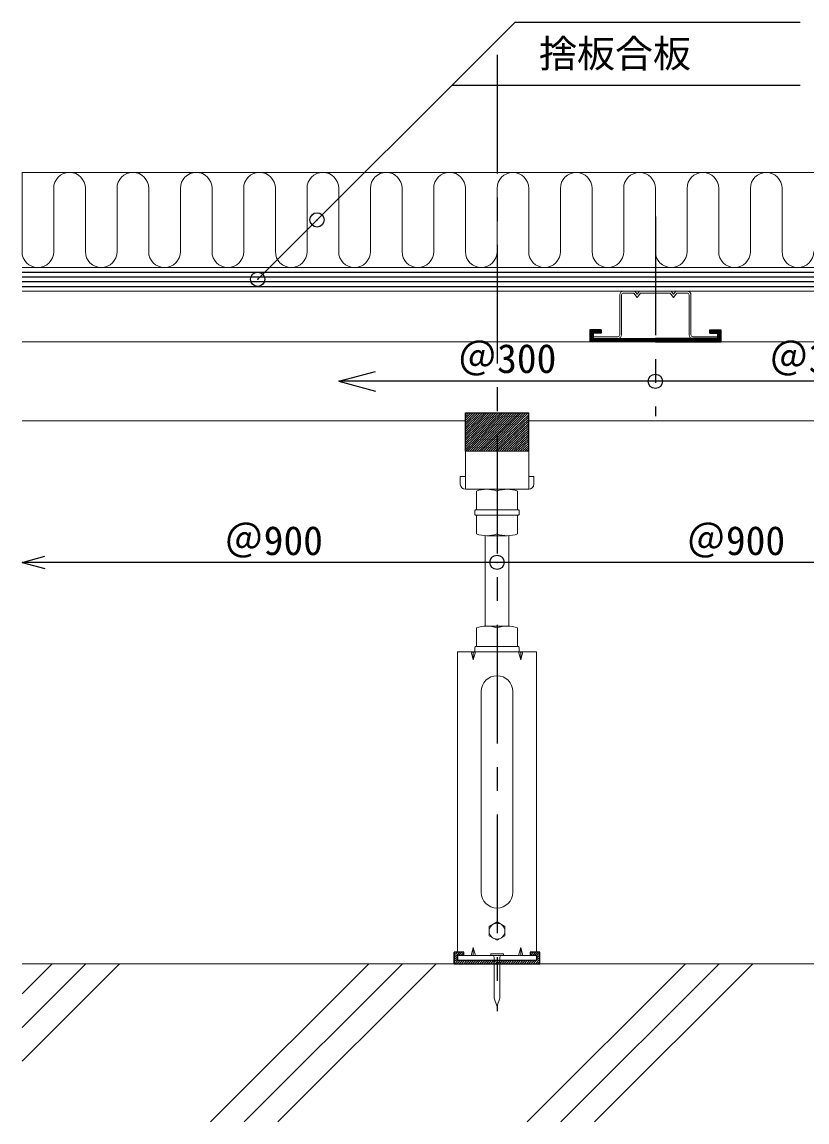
# Model space of a CAD drawing. Units: millimetres on the paper, enlarged 100 times, with parts at other scales. Extents: x -20630 to 20620, y -14480 to 14258.
# Drawn here: x 15066 to 18371, y -9132 to -4498 of the extents above; entities that cross this region are included whole.
import ezdxf
from ezdxf.enums import TextEntityAlignment as Align

# ---------------------------------------------------------------- set-up
doc = ezdxf.new("R2010")
doc.units = ezdxf.units.MM
doc.header["$LTSCALE"] = 100
doc.header["$PDMODE"] = 32
doc.header["$PDSIZE"] = 60
doc.linetypes.add('CHAIN1', pattern=[8, 5, -1, 1, -1])
for name, color, linetype in [('3-0_中心線', 4, 'CHAIN1'), ('3-2_太線１', 3, 'Continuous'), ('3-5_寸法', 7, 'Continuous'), ('3-6_文字', 7, 'Continuous')]:
    doc.layers.add(name, color=color, linetype=linetype)
doc.layers.add('3-1_中線', color=7, linetype='Continuous', lineweight=18)
doc.styles.add('ＭＳ ゴシック', font='')
doc.styles.get('ＭＳ ゴシック').set_extended_font_data('MS Gothic')

msp = doc.modelspace()

# ---------------------------------------------------------------- linework, layer by layer
at = {"layer": '3-0_中心線'}
for p, q in [((17066.3, -4637.2), (17066.3, -8665)), ((17733, -5318.1), (17733, -6158.8))]:
    msp.add_line(p, q, dxfattribs=at)
at = {"layer": '3-1_中線'}
for p, q in [((15066.3, -5245.1), (15066.3, -5132.1)), ((15066.3, -5132.1), (15066.3, -5465.4)), ((15066.3, -5132.1), (19066.3, -5132.1)), ((15199.7, -5465.4), (15199.7, -5198.8)), ((15333, -5465.4), (15333, -5198.8)), ((15466.3, -5465.4), (15466.3, -5198.8)), ((15599.7, -5465.4), (15599.7, -5198.8)), ((15733, -5465.4), (15733, -5198.8)), ((15866.3, -5465.4), (15866.3, -5198.8)), ((15999.7, -5465.4), (15999.7, -5198.8)), ((16133, -5465.4), (16133, -5198.8)), ((16266.3, -5465.4), (16266.3, -5198.8)), ((16399.7, -5465.4), (16399.7, -5198.8)), ((16666.3, -5465.4), (16666.3, -5198.8)), ((16799.7, -5465.4), (16799.7, -5198.8)), ((16933, -5465.4), (16933, -5198.8)), ((17066.3, -5465.9), (17066.3, -5199.2)), ((17199.7, -5465.9), (17199.7, -5199.2)), ((17333, -5465.9), (17333, -5199.2)), ((17466.3, -5465.9), (17466.3, -5199.2)), ((17599.7, -5465.9), (17599.7, -5199.2)), ((17733, -5465.9), (17733, -5199.2)), ((17866.3, -5465.9), (17866.3, -5199.2)), ((17999.7, -5465.9), (17999.7, -5199.2)), ((18133, -5465.9), (18133, -5199.2)), ((18266.3, -5465.9), (18266.3, -5199.2)), ((15066.3, -5532.1), (19066.3, -5532.1)), ((15066.3, -5632.1), (19066.3, -5632.1)), ((17583, -5648.1), (17583, -5816.1)), ((17591, -5648.1), (17591, -5816.1)), ((17599, -5632.1), (17646.3, -5632.1)), ((17642.3, -5640.1), (17599, -5640.1)), ((17867, -5632.1), (17819.7, -5632.1)), ((17823.7, -5640.1), (17867, -5640.1)), ((17875, -5648.1), (17875, -5816.1)), ((17883, -5648.1), (17883, -5816.1)), ((17471, -5824.1), (17471, -5832.1)), ((17575, -5824.1), (17471, -5824.1)), ((17471, -5832.1), (17575, -5832.1)), ((17995, -5832.1), (17891, -5832.1)), ((15066.3, -5845.4), (19066.3, -5845.4)), ((15066.3, -6178.8), (16933, -6178.8)), ((17199.7, -6178.8), (19066.3, -6178.8)), ((17199.7, -6306.8), (16933, -6306.8)), ((17199.7, -6466.8), (17199.7, -6306.8)), ((16911.7, -6413.4), (16911.7, -6445.4)), ((16911.7, -6413.4), (16933, -6413.4)), ((17221, -6413.4), (17199.7, -6413.4)), ((17221, -6413.4), (17221, -6445.4)), ((16991.3, -6466.8), (17141.4, -6466.8)), ((17023, -6466.8), (17109.7, -6466.8)), ((17066.3, -6474.5), (17066.3, -6553.4)), ((16973, -6572.5), (16973, -6556.8)), ((16976.3, -6553.4), (17156.3, -6553.4)), ((16976.3, -6575.8), (17156.3, -6575.8)), ((17066.3, -6654.8), (17066.3, -6575.8)), ((17159.7, -6556.8), (17159.7, -6572.5)), ((17016.3, -6662.3), (17016.3, -7043)), ((17109.7, -6662.5), (17023, -6662.5)), ((17116.3, -6662.5), (17116.3, -7043)), ((17023, -7043), (17109.7, -7043)), ((17066.3, -7050.8), (17066.3, -7129.7)), ((16973, -7148.8), (16973, -7133)), ((17156.3, -7129.7), (16976.3, -7129.7)), ((17159.7, -7133), (17159.7, -7148.8)), ((16899.7, -7152.1), (17233, -7152.1)), ((16899.7, -7152.1), (16899.7, -8416.1)), ((16966.3, -7185.5), (16975.3, -7152.1)), ((16966.3, -7153.7), (16975.3, -7152.1)), ((16973, -7152.1), (17159.7, -7152.1)), ((17156.3, -7152.1), (16976.3, -7152.1)), ((17166.3, -7185.5), (17175.3, -7152.1)), ((17166.3, -7153.7), (17175.3, -7152.1)), ((17233, -7152.1), (17233, -8416.1)), ((16999.7, -7318.8), (16999.7, -8164.1)), ((17133, -7318.8), (17133, -8164.1)), ((17066.3, -8289.6), (17033, -8308.9)), ((17099.7, -8308.9), (17066.3, -8289.6)), ((17033, -8308.9), (17033, -8347.4)), ((17099.7, -8347.4), (17099.7, -8308.9)), ((17033, -8347.4), (17066.3, -8366.6)), ((17066.3, -8366.6), (17099.7, -8347.4)), ((16899.7, -8430.8), (17233, -8430.8)), ((16966.3, -8397.5), (16957.4, -8430.8)), ((16966.3, -8429.2), (16957.4, -8430.8)), ((17039.7, -8424.1), (17039.7, -8430.8)), ((17166.3, -8397.5), (17157.4, -8430.8)), ((17166.3, -8429.2), (17157.4, -8430.8)), ((15066.3, -8465.4), (19066.3, -8465.4)), ((15193.6, -8465.4), (15066.3, -8592.7)), ((15335, -8465.4), (15066.3, -8734.1)), ((15476.4, -8465.4), (15066.3, -8875.5)), ((16526.9, -8465.4), (15860.3, -9132.1)), ((16668.3, -8465.4), (16001.7, -9132.1)), ((16809.8, -8465.4), (16143.1, -9132.1)), ((17054, -8437.5), (17054, -8610.8)), ((17078.7, -8437.5), (17078.7, -8610.8)), ((17860.3, -8465.4), (17193.6, -9132.1)), ((18001.7, -8465.4), (17335, -9132.1)), ((18143.1, -8465.4), (17476.4, -9132.1)), ((17065.7, -8642.4), (17054, -8610.8)), ((17067, -8642.4), (17078.7, -8610.8))]:
    msp.add_line(p, q, dxfattribs=at)
for points in [[(16533, -5465.4), (16533, -5313), (16533, -5198.8)], [(17642.3, -5640.1), (17656.3, -5658.8), (17670.3, -5640.1), (17733, -5640.1)], [(17646.3, -5632.1), (17656.3, -5645.4), (17666.3, -5632.1), (17733, -5632.1)], [(17819.7, -5632.1), (17809.7, -5645.4), (17799.7, -5632.1), (17733, -5632.1)], [(17823.7, -5640.1), (17809.7, -5658.8), (17795.7, -5640.1), (17733, -5640.1)], [(17891, -5824.1), (17995, -5824.1), (17995, -5832.1)], [(16933, -6306.8), (16933, -6466.8), (17199.7, -6466.8)], [(16979.7, -6474.5), (16979.7, -6553.4), (17153, -6553.4), (17153, -6474.5)], [(17153, -6654.8), (17153, -6575.8), (16979.7, -6575.8), (16979.7, -6654.8)], [(16979.7, -7050.8), (16979.7, -7129.7), (17153, -7129.7), (17153, -7050.8)], [(17039.7, -8424.1), (17093, -8424.1), (17093, -8430.8), (17066.3, -8430.8), (17039.7, -8430.8)]]:
    msp.add_lwpolyline(points, dxfattribs=at)
for points in [[(16966.3, -7185.5), (16957.4, -7152.1), (16966.3, -7153.7)], [(17166.3, -7153.7), (17166.3, -7185.5), (17157.4, -7152.1)], [(16966.3, -8429.2), (16966.3, -8397.5), (16975.3, -8430.8)], [(17166.3, -8397.5), (17175.3, -8430.8), (17166.3, -8429.2)]]:
    msp.add_lwpolyline(points, close=True, dxfattribs=at)
msp.add_circle((17066.3, -8328.1), 33.3, dxfattribs=at)
for centre, radius, start, end in [((15266.3, -5198.8), 66.7, 0, 180), ((15533, -5198.8), 66.7, 0, 180), ((15799.7, -5198.8), 66.7, 0, 180), ((16066.3, -5198.8), 66.7, 0, 180), ((16333, -5198.8), 66.7, 0, 180), ((16599.7, -5198.8), 66.7, 0, 180), ((16866.3, -5198.8), 66.7, 0, 180), ((17133, -5199.2), 66.7, 0, 180), ((17399.7, -5199.2), 66.7, 0, 180), ((17666.3, -5199.2), 66.7, 0, 180), ((17933, -5199.2), 66.7, 0, 180), ((18199.7, -5199.2), 66.7, 0, 180), ((15133, -5465.4), 66.7, 180, 0), ((15399.7, -5465.4), 66.7, 180, 0), ((15666.3, -5465.4), 66.7, 180, 0), ((15933, -5465.4), 66.7, 180, 0), ((16199.7, -5465.4), 66.7, 180, 0), ((16466.3, -5465.4), 66.7, 180, 0), ((16733, -5465.4), 66.7, 180, 0), ((16999.7, -5465.4), 66.7, 180, 0), ((17266.3, -5465.9), 66.7, 180, 0), ((17533, -5465.9), 66.7, 180, 0), ((17799.7, -5465.9), 66.7, 180, 0), ((18066.3, -5465.9), 66.7, 180, 0), ((18333, -5465.9), 66.7, 180, 0), ((17599, -5648.1), 16, 90, 180), ((17599, -5648.1), 8, 90, 180), ((17867, -5648.1), 16, 0, 90), ((17867, -5648.1), 8, 0, 90), ((17575, -5816.1), 8, 270, 0), ((17575, -5816.1), 16, 270, 0), ((17891, -5816.1), 16, 180, 270), ((17891, -5816.1), 8, 180, 270), ((16933, -6445.4), 21.3, 180, 270), ((17023, -6591.9), 125.2, 69.7438, 110.2562), ((17109.7, -6591.9), 125.2, 69.7438, 110.2562), ((17199.7, -6445.4), 21.3, 270, 0), ((16976.3, -6556.8), 3.33, 90, 180), ((16976.3, -6572.5), 3.33, 180, 270), ((17156.3, -6556.8), 3.33, 0, 90), ((17156.3, -6572.5), 3.33, 270, 0), ((17023, -6537.3), 125.2, 249.7438, 290.2562), ((17109.7, -6537.3), 125.2, 249.7438, 290.2562), ((17023, -7168.2), 125.2, 69.7438, 110.2562), ((17109.7, -7168.2), 125.2, 69.7438, 110.2562), ((16976.3, -7133), 3.33, 90, 180), ((17156.3, -7133), 3.33, 0, 90), ((16976.3, -7148.8), 3.33, 180, 270), ((17156.3, -7148.8), 3.33, 270, 0), ((17066.3, -7318.8), 66.7, 0, 180), ((17066.3, -8164.1), 66.7, 180, 0), ((17047.3, -8437.5), 6.67, 0, 90), ((17085.3, -8437.5), 6.67, 90, 180), ((17066.3, -8642.2), 0.67, 200.3045, 339.6955)]:
    msp.add_arc(centre, radius, start, end, dxfattribs=at)
at = {"layer": '3-2_太線１'}
for p, q in [((15066.3, -5552.1), (19066.3, -5552.1)), ((15066.3, -5572.1), (19066.3, -5572.1)), ((15066.3, -5592.1), (19066.3, -5592.1)), ((15066.3, -5612.1), (19066.3, -5612.1)), ((17504.3, -5795.4), (17457.7, -5795.4)), ((17457.7, -5795.4), (17457.7, -5845.4)), ((17457.7, -5799.3), (17461.6, -5795.4)), ((17457.7, -5804), (17466.3, -5795.4)), ((17457.7, -5808.8), (17471, -5795.4)), ((17457.7, -5813.5), (17475.7, -5795.4)), ((17457.7, -5818.2), (17480.4, -5795.4)), ((17457.7, -5822.9), (17471, -5809.6)), ((17457.7, -5827.6), (17471, -5814.3)), ((17457.7, -5832.3), (17471, -5819)), ((17457.7, -5837), (17471, -5823.7)), ((17457.7, -5841.7), (17471, -5828.4)), ((17458.7, -5845.4), (17472.1, -5832.1)), ((17463.4, -5845.4), (17476.8, -5832.1)), ((17468.1, -5845.4), (17481.5, -5832.1)), ((17471, -5832.1), (17733, -5832.1)), ((17471.8, -5808.8), (17485.1, -5795.4)), ((17472.9, -5845.4), (17486.2, -5832.1)), ((17476.5, -5808.8), (17489.9, -5795.4)), ((17477.6, -5845.4), (17490.9, -5832.1)), ((17481.2, -5808.8), (17494.6, -5795.4)), ((17482.3, -5845.4), (17495.6, -5832.1)), ((17486, -5808.8), (17499.3, -5795.4)), ((17487, -5845.4), (17500.3, -5832.1)), ((17490.7, -5808.8), (17504, -5795.4)), ((17491.7, -5845.4), (17505, -5832.1)), ((17495.4, -5808.8), (17504.3, -5799.8)), ((17496.4, -5845.4), (17509.8, -5832.1)), ((17500.1, -5808.8), (17504.3, -5804.5)), ((17501.1, -5845.4), (17514.5, -5832.1)), ((17505.9, -5845.4), (17519.2, -5832.1)), ((17510.6, -5845.4), (17523.9, -5832.1)), ((17515.3, -5845.4), (17528.6, -5832.1)), ((17520, -5845.4), (17533.3, -5832.1)), ((17524.7, -5845.4), (17538, -5832.1)), ((17529.4, -5845.4), (17542.8, -5832.1)), ((17534.1, -5845.4), (17547.5, -5832.1)), ((17538.9, -5845.4), (17552.2, -5832.1)), ((17543.6, -5845.4), (17556.9, -5832.1)), ((17548.3, -5845.4), (17561.6, -5832.1)), ((17553, -5845.4), (17566.3, -5832.1)), ((17557.7, -5845.4), (17571, -5832.1)), ((17562.4, -5845.4), (17575.8, -5832.1)), ((17567.1, -5845.4), (17580.5, -5832.1)), ((17571.9, -5845.4), (17585.2, -5832.1)), ((17576.6, -5845.4), (17589.9, -5832.1)), ((17581.3, -5845.4), (17594.6, -5832.1)), ((17586, -5845.4), (17599.3, -5832.1)), ((17590.7, -5845.4), (17604, -5832.1)), ((17595.4, -5845.4), (17608.8, -5832.1)), ((17600.1, -5845.4), (17613.5, -5832.1)), ((17604.9, -5845.4), (17618.2, -5832.1)), ((17609.6, -5845.4), (17622.9, -5832.1)), ((17614.3, -5845.4), (17627.6, -5832.1)), ((17619, -5845.4), (17632.3, -5832.1)), ((17623.7, -5845.4), (17637, -5832.1)), ((17628.4, -5845.4), (17641.8, -5832.1)), ((17633.1, -5845.4), (17646.5, -5832.1)), ((17637.9, -5845.4), (17651.2, -5832.1)), ((17642.6, -5845.4), (17655.9, -5832.1)), ((17647.3, -5845.4), (17660.6, -5832.1)), ((17652, -5845.4), (17665.3, -5832.1)), ((17656.7, -5845.4), (17670, -5832.1)), ((17661.4, -5845.4), (17674.8, -5832.1)), ((17666.1, -5845.4), (17679.5, -5832.1)), ((17670.8, -5845.4), (17684.2, -5832.1)), ((17675.6, -5845.4), (17688.9, -5832.1)), ((17680.3, -5845.4), (17693.6, -5832.1)), ((17685, -5845.4), (17698.3, -5832.1)), ((17689.7, -5845.4), (17703, -5832.1)), ((17694.4, -5845.4), (17707.8, -5832.1)), ((17699.1, -5845.4), (17712.5, -5832.1)), ((17703.8, -5845.4), (17717.2, -5832.1)), ((17708.6, -5845.4), (17721.9, -5832.1)), ((17713.3, -5845.4), (17726.6, -5832.1)), ((17718, -5845.4), (17731.3, -5832.1)), ((17722.7, -5845.4), (17736, -5832.1)), ((17727.4, -5845.4), (17740.8, -5832.1)), ((17732.1, -5845.4), (17745.5, -5832.1)), ((17995, -5832.1), (17733, -5832.1)), ((17736.8, -5845.4), (17750.2, -5832.1)), ((17741.6, -5845.4), (17754.9, -5832.1)), ((17746.3, -5845.4), (17759.6, -5832.1)), ((17751, -5845.4), (17764.3, -5832.1)), ((17755.7, -5845.4), (17769, -5832.1)), ((17760.4, -5845.4), (17773.7, -5832.1)), ((17765.1, -5845.4), (17778.5, -5832.1)), ((17769.8, -5845.4), (17783.2, -5832.1)), ((17774.6, -5845.4), (17787.9, -5832.1)), ((17779.3, -5845.4), (17792.6, -5832.1)), ((17784, -5845.4), (17797.3, -5832.1)), ((17788.7, -5845.4), (17802, -5832.1)), ((17793.4, -5845.4), (17806.7, -5832.1)), ((17798.1, -5845.4), (17811.5, -5832.1)), ((17802.8, -5845.4), (17816.2, -5832.1)), ((17807.6, -5845.4), (17820.9, -5832.1)), ((17812.3, -5845.4), (17825.6, -5832.1)), ((17817, -5845.4), (17830.3, -5832.1)), ((17821.7, -5845.4), (17835, -5832.1)), ((17826.4, -5845.4), (17839.7, -5832.1)), ((17831.1, -5845.4), (17844.5, -5832.1)), ((17835.8, -5845.4), (17849.2, -5832.1)), ((17840.6, -5845.4), (17853.9, -5832.1)), ((17845.3, -5845.4), (17858.6, -5832.1)), ((17850, -5845.4), (17863.3, -5832.1)), ((17854.7, -5845.4), (17868, -5832.1)), ((17859.4, -5845.4), (17872.7, -5832.1)), ((17864.1, -5845.4), (17877.5, -5832.1)), ((17868.8, -5845.4), (17882.2, -5832.1)), ((17873.6, -5845.4), (17886.9, -5832.1)), ((17878.3, -5845.4), (17891.6, -5832.1)), ((17883, -5845.4), (17896.3, -5832.1)), ((17887.7, -5845.4), (17901, -5832.1)), ((17892.4, -5845.4), (17905.7, -5832.1)), ((17897.1, -5845.4), (17910.5, -5832.1)), ((17901.8, -5845.4), (17915.2, -5832.1)), ((17906.6, -5845.4), (17919.9, -5832.1)), ((17911.3, -5845.4), (17924.6, -5832.1)), ((17916, -5845.4), (17929.3, -5832.1)), ((17920.7, -5845.4), (17934, -5832.1)), ((17925.4, -5845.4), (17938.7, -5832.1)), ((17930.1, -5845.4), (17943.5, -5832.1)), ((17934.8, -5845.4), (17948.2, -5832.1)), ((17939.5, -5845.4), (17952.9, -5832.1)), ((17944.3, -5845.4), (17957.6, -5832.1)), ((17949, -5845.4), (17962.3, -5832.1)), ((17953.7, -5845.4), (17967, -5832.1)), ((17958.4, -5845.4), (17971.7, -5832.1)), ((17961.7, -5808.8), (17961.7, -5795.4)), ((17961.7, -5799.7), (17966, -5795.4)), ((17961.7, -5804.4), (17970.7, -5795.4)), ((17962.1, -5808.8), (17975.4, -5795.4)), ((17963.1, -5845.4), (17976.5, -5832.1)), ((17966.8, -5808.8), (17980.1, -5795.4)), ((17967.8, -5845.4), (17981.2, -5832.1)), ((17971.5, -5808.8), (17984.8, -5795.4)), ((17972.5, -5845.4), (17985.9, -5832.1)), ((17976.2, -5808.8), (17989.5, -5795.4)), ((17977.3, -5845.4), (17990.6, -5832.1)), ((17980.9, -5808.8), (17994.3, -5795.4)), ((17982, -5845.4), (18008.3, -5819.1)), ((17985.6, -5808.8), (17999, -5795.4)), ((17986.7, -5845.4), (18008.3, -5823.8)), ((17990.4, -5808.8), (18003.7, -5795.4)), ((17991.4, -5845.4), (18008.3, -5828.5)), ((17995, -5808.8), (18008.3, -5795.5)), ((17995, -5813.5), (18008.3, -5800.2)), ((17995, -5818.2), (18008.3, -5804.9)), ((17995, -5823), (18008.3, -5809.6)), ((17995, -5827.4), (17995, -5832.1)), ((17995.1, -5827.5), (18008.3, -5814.3)), ((17996.1, -5845.4), (18008.3, -5833.2)), ((18000.8, -5845.4), (18008.3, -5837.9)), ((17733, -5845.4), (17457.7, -5845.4)), ((17733, -5845.4), (18008.3, -5845.4)), ((18005.5, -5845.4), (18008.3, -5842.6)), ((16937.3, -6145.4), (16933, -6149.5)), ((16946.9, -6145.4), (16933, -6158.7)), ((16956.5, -6145.4), (16933, -6168)), ((16966.2, -6145.4), (16933, -6177.2)), ((16975.8, -6145.4), (16933, -6186.4)), ((16985.5, -6145.4), (16933, -6195.6)), ((16933, -6306.8), (16933, -6145.4)), ((16995.1, -6145.4), (16933, -6204.9)), ((17014.4, -6145.4), (16933, -6223.3)), ((17004.7, -6145.4), (16933, -6214.1)), ((17024, -6145.4), (16933, -6232.6)), ((17062.6, -6145.4), (16933, -6269.5)), ((17033.6, -6145.4), (16933, -6241.8)), ((17043.3, -6145.4), (16933, -6251)), ((17052.9, -6145.4), (16933, -6260.3)), ((17072.2, -6145.4), (16933, -6278.7)), ((17081.8, -6145.4), (16933, -6288)), ((17091.5, -6145.4), (16933, -6297.2)), ((17101.1, -6145.4), (16933, -6306.4)), ((17110.7, -6145.4), (16942.3, -6306.8)), ((17120.4, -6145.4), (16951.9, -6306.8)), ((17130, -6145.4), (16961.6, -6306.8)), ((17139.7, -6145.4), (16971.2, -6306.8)), ((17149.3, -6145.4), (16980.9, -6306.8)), ((17158.9, -6145.4), (16990.5, -6306.8)), ((17168.6, -6145.4), (17000.1, -6306.8)), ((17178.2, -6145.4), (17009.8, -6306.8)), ((17187.9, -6145.4), (17019.4, -6306.8)), ((17197.5, -6145.4), (17029, -6306.8)), ((17199.7, -6152.6), (17038.7, -6306.8)), ((17199.7, -6161.8), (17048.3, -6306.8)), ((17199.7, -6306.8), (17199.7, -6145.4)), ((17199.7, -6171), (17058, -6306.8)), ((17199.7, -6180.3), (17067.6, -6306.8)), ((17199.7, -6189.5), (17077.2, -6306.8)), ((17199.7, -6198.7), (17086.9, -6306.8)), ((17199.7, -6207.9), (17096.5, -6306.8)), ((17199.7, -6217.2), (17106.1, -6306.8)), ((17199.7, -6226.4), (17115.8, -6306.8)), ((17199.7, -6235.6), (17125.4, -6306.8)), ((17199.7, -6244.9), (17135.1, -6306.8)), ((17199.7, -6254.1), (17144.7, -6306.8)), ((17199.7, -6263.3), (17154.3, -6306.8)), ((17199.7, -6272.6), (17164, -6306.8)), ((17199.7, -6281.8), (17173.6, -6306.8)), ((17199.7, -6291), (17183.3, -6306.8)), ((17199.7, -6300.3), (17192.9, -6306.8)), ((16886.3, -8465.5), (16886.3, -8416.1)), ((16890.5, -8416.1), (16886.3, -8420.3)), ((16899.9, -8416.1), (16886.3, -8429.7)), ((16909.4, -8416.1), (16886.3, -8439.1)), ((16899.7, -8429.4), (16899.7, -8452.1)), ((16918.8, -8416.1), (16905.5, -8429.4)), ((16926.3, -8418), (16914.9, -8429.4)), ((16926.3, -8427.4), (16924.4, -8429.4)), ((16926.3, -8429.4), (16926.3, -8416.1)), ((17211.1, -8416.1), (17206.3, -8420.8)), ((17220.5, -8416.1), (17207.2, -8429.4)), ((17230, -8416.1), (17216.6, -8429.4)), ((17239.4, -8416.1), (17226.1, -8429.4)), ((17246.3, -8418.6), (17233, -8431.9)), ((17246.3, -8428), (17233, -8441.3)), ((17233, -8429.4), (17233, -8452.1)), ((16899.7, -8435.2), (16886.3, -8448.6)), ((16899.7, -8444.7), (16886.3, -8458)), ((16901.7, -8452.1), (16888.3, -8465.5)), ((16911.1, -8452.1), (16897.8, -8465.5)), ((16920.5, -8452.1), (16907.2, -8465.5)), ((16929.9, -8452.1), (16916.6, -8465.5)), ((16939.4, -8452.1), (16926, -8465.5)), ((16948.8, -8452.1), (16935.5, -8465.5)), ((16958.2, -8452.1), (16944.9, -8465.5)), ((16967.7, -8452.1), (16954.3, -8465.5)), ((16977.1, -8452.1), (16963.7, -8465.5)), ((16986.5, -8452.1), (16973.2, -8465.5)), ((16995.9, -8452.1), (16982.6, -8465.5)), ((17005.4, -8452.1), (16992, -8465.5)), ((17014.8, -8452.1), (17001.5, -8465.5)), ((17024.2, -8452.1), (17010.9, -8465.5)), ((17033.6, -8452.1), (17020.3, -8465.5)), ((17043.1, -8452.1), (17029.7, -8465.5)), ((17052.5, -8452.1), (17039.2, -8465.5)), ((17061.9, -8452.1), (17048.6, -8465.5)), ((17071.4, -8452.1), (17058, -8465.5)), ((17080.8, -8452.1), (17067.5, -8465.5)), ((17090.2, -8452.1), (17076.9, -8465.5)), ((17099.6, -8452.1), (17086.3, -8465.5)), ((17086.3, -8465.4), (17086.3, -8465.5)), ((17109.1, -8452.1), (17095.7, -8465.5)), ((17118.5, -8452.1), (17105.2, -8465.5)), ((17127.9, -8452.1), (17114.6, -8465.5)), ((17137.4, -8452.1), (17124, -8465.5)), ((17146.8, -8452.1), (17133.5, -8465.5)), ((17156.2, -8452.1), (17142.9, -8465.5)), ((17165.6, -8452.1), (17152.3, -8465.5)), ((17175.1, -8452.1), (17161.7, -8465.5)), ((17184.5, -8452.1), (17171.2, -8465.5)), ((17193.9, -8452.1), (17180.6, -8465.5)), ((17203.4, -8452.1), (17190, -8465.5)), ((17212.8, -8452.1), (17199.5, -8465.5)), ((17199.5, -8465.4), (17199.5, -8465.5)), ((17222.2, -8452.1), (17208.9, -8465.5)), ((17231.6, -8452.1), (17218.3, -8465.5)), ((17246.3, -8446.8), (17227.7, -8465.5)), ((17246.3, -8437.4), (17233, -8450.7)), ((17246.3, -8456.3), (17237.2, -8465.5))]:
    msp.add_line(p, q, dxfattribs=at)
for points in [[(17504.3, -5795.4), (17504.3, -5808.8), (17471, -5808.8), (17471, -5832.1)], [(17961.7, -5795.4), (18008.3, -5795.4), (18008.3, -5845.4)], [(17961.7, -5808.8), (17995, -5808.8), (17995, -5808.8), (17995, -5827.4)], [(16933, -6145.4), (16955.5, -6145.4), (17199.7, -6145.4)], [(16926.3, -8416.1), (16886.3, -8416.1), (16886.3, -8465.4), (17246.3, -8465.4), (17246.3, -8416.1), (17206.3, -8416.1)], [(16899.7, -8452.1), (16899.7, -8429.4), (16926.3, -8429.4)], [(17233, -8430.8), (17233, -8452.1), (16899.7, -8452.1)], [(17206.3, -8416.1), (17206.3, -8429.4), (17233, -8429.4), (17233, -8430.8)]]:
    msp.add_lwpolyline(points, dxfattribs=at)
at = {"layer": '3-5_寸法'}
for p, q in [((16399.7, -6012.1), (16554.2, -5970.7)), ((16399.7, -6012.1), (16554.2, -6053.5)), ((15066.3, -6774.6), (15162.9, -6748.7)), ((15066.3, -6774.6), (15162.9, -6800.5)), ((17066.3, -6774.6), (15066.3, -6774.6)), ((19066.3, -6774.6), (17066.3, -6774.6))]:
    msp.add_line(p, q, dxfattribs=at)
msp.add_lwpolyline([(19066.3, -6012.1), (17733, -6012.1), (16399.7, -6012.1)], dxfattribs=at)
for p in [(17733, -6012.1), (17066.3, -6774.6)]:
    msp.add_point(p, dxfattribs=at)
at = {"layer": '3-6_文字'}
for p, q in [((17142.3, -4498.5), (16058.6, -5582.1)), ((17142.3, -4498.5), (18343.3, -4498.5)), ((16875.6, -4765.1), (18343.3, -4765.1))]:
    msp.add_line(p, q, dxfattribs=at)
for p in [(16308.6, -5332.1), (16058.6, -5582.1)]:
    msp.add_point(p, dxfattribs=at)

# ---------------------------------------------------------------- texts
at = {"layer": '3-5_寸法', "style": 'ＭＳ ゴシック'}
for s, p in [('＠300', (16900.1, -6013.7)), ('＠300', (18211.8, -6013.7)), ('＠900', (15917.3, -6780.6)), ('＠900', (17863.4, -6780.6))]:
    msp.add_text(s, height=122.2, dxfattribs=at).set_placement(p, align=Align.BOTTOM_LEFT)
at = {"layer": '3-6_文字', "style": 'ＭＳ ゴシック'}
msp.add_text('捨板合板', height=117.3, dxfattribs=at).set_placement((17243, -4725.2), align=Align.BOTTOM_LEFT)

doc.saveas('drawing.dxf')
